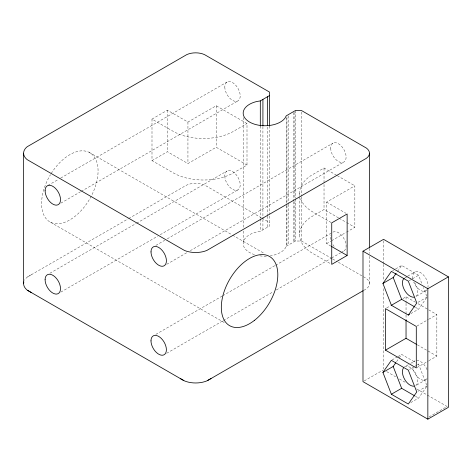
<?xml version="1.0" encoding="UTF-8"?>
<svg xmlns="http://www.w3.org/2000/svg" width="472" height="472" viewBox="0 0 472 472"><rect width="100%" height="100%" fill="white"/><g stroke="black" fill="none" stroke-linecap="round" stroke-linejoin="round"><path stroke-width="0.35" stroke-dasharray="2.36 1.77" d="M286.209 205.78L286.209 246.313L285.23 248.254A21.789 12.579 0 0 1 270.391 255.806M397.436 271.483L401.666 265.459L418.599 275.253L422.039 284.126M410.746 313.673L418.605 309.142L427.072 297.094L423.366 287.536M396.568 361.652L398.681 358.637M399.106 358.036L401.648 354.419L415.443 362.402M410.723 402.634L418.587 398.102L427.048 386.055L418.581 364.213L416.074 362.762M151.996 119.097L167.401 110.2L187.939 122.059L216.188 105.752L246.998 123.54L246.998 165.052L234.159 172.463A42.852 24.739 0 0 1 172.534 172.463L151.996 160.604L151.996 119.097L172.534 130.956A42.852 24.739 0 0 0 234.159 130.956L246.998 123.54M47.996 185.407L58.192 179.519M60.74 178.05L227.061 82.022M60.805 203.172L80.559 191.768M81.196 191.396L237.959 100.89M151.996 160.604L167.401 151.713L187.939 163.572L216.188 147.264L246.998 165.052M27.677 276.852L128.077 218.89M128.714 218.518L185.372 185.809A14.284 8.248 0 0 1 205.916 185.809L261.222 217.739M49.902 273.253L135.936 223.586M136.573 223.215L227.061 170.97M60.799 292.121L157.66 236.201M160.209 234.726L237.959 189.844M155.813 245.44L164.734 240.289M167.283 238.82L332.961 143.163M336.607 175.277L324.028 168.014L311.19 175.431A46.663 26.939 0 0 0 299.69 195.16M166.704 264.314L187.095 252.538M190.281 250.697L343.858 162.032M254.479 254.644A21.789 12.579 0 0 1 243.227 242.832A21.789 12.579 0 0 1 256.951 231.929L260.308 231.363L269.482 226.064L269.482 215.014M330.955 246.136L326.6 243.623L326.6 202.11L354.844 185.809L354.844 227.315L346.684 232.029M338.495 217.875L324.028 209.527L311.19 216.937A46.663 26.939 0 0 0 311.19 252.52L331.114 264.019M286.209 246.313L295.383 241.021L301.543 241.021L332.058 258.632M155.795 334.4L222.076 296.133M222.713 295.767L274.969 265.594M275.607 265.229L331.049 233.215M326.6 243.623L330.99 241.086M331.621 240.726L346.059 232.389M166.687 353.268L222.772 320.889M223.409 320.523L273.117 291.826M276.303 289.985L331.108 258.343M331.745 257.972L340.672 252.821M341.309 252.455L343.858 250.98M392.598 270.692L395.017 269.294M395.619 268.946L401.666 265.459M363.841 290.315L365.116 289.578A14.284 8.248 0 0 0 365.116 277.719L337.781 261.936M407.1 276.474L404.693 277.866A10.891 6.284 60 0 1 406.286 277.371M407.708 276.126L414.935 271.955M408.929 280.828L411.95 279.088M412.552 278.74L418.599 275.253M386.721 307.927L390.462 305.773M402.923 298.587L406.038 296.794L415.466 302.239M425.827 290.829L415.578 296.735A10.891 6.284 60 0 0 413.985 281.825M418.003 302.322L427.072 297.094M416.912 326.075L428.128 319.609M428.747 319.249L436.848 314.582L436.848 356.089L428.747 360.761M391.972 360L397.412 356.861M398.02 356.513L401.648 354.419M364.236 380.928L382.928 370.154M408.298 364.732L404.669 366.827A10.891 6.284 60 0 1 415.555 373.122A10.891 6.284 60 0 1 415.561 385.701L425.838 379.771M410.717 363.34L414.953 360.897A10.891 6.284 60 0 0 412.959 363.735M409.513 369.44L414.345 366.656M414.953 366.301L416.764 365.257M417.372 364.909L418.581 364.213M416.912 367.588L428.128 361.121M417.98 391.282L427.048 386.055M429.054 416.912L447.12 406.492L416.605 388.875M31.311 274.757L27.169 277.206A19.246 11.11 0 0 0 24.514 280.268M337.238 175.643L354.844 185.809M326.6 202.11L345.893 213.255M339.12 218.241L346.041 222.235M346.666 222.595L354.844 227.315M331.114 222.507L311.19 211.008A46.663 26.939 0 0 1 300.233 197.733M417.986 303.691L436.848 314.582M261.86 218.105L269.482 222.507M332.695 259.004L337.144 261.571M89.161 152.35L231.935 234.779M232.572 235.15L264.438 253.547M417.354 344.837L436.848 356.089M386.727 371.629L395.624 376.768M399.442 378.969L405.165 382.273M50.492 222.229L224.495 322.689M415.472 307.331L418.605 309.142M415.448 396.291L418.587 398.102M406.038 296.794L406.038 302.617M406.038 303.348L406.038 314.269M406.038 314.995L406.038 320.093M383.547 240.808L383.547 263.659M383.547 264.397L383.547 280.61M383.547 288.716L383.547 369.057M369.47 248.272L369.47 253.429M369.47 256.379L369.47 283.648M324.028 168.014L324.028 209.527M301.543 112.035L301.543 196.057M301.543 196.794L301.543 241.021M299.572 193.219L299.572 196.134M299.572 196.859L299.572 234.726M295.383 110.56L295.383 198.269M295.383 199.007L295.383 241.021M294.87 112.33L294.87 198.565M294.87 201.514L294.87 241.316M293.324 112.483L293.324 200.93M293.324 201.668L293.324 242.207M288.817 115.823L288.817 203.532M288.817 204.27L288.817 244.809M286.952 116.903L286.952 204.612M286.952 205.35L286.952 245.882M286.209 118.071L286.209 205.043M269.482 125.953L269.482 214.4M267.429 127.015L267.429 215.462M267.429 216.2L267.429 227.25M262.916 126.673L262.916 218.802M262.916 219.539L262.916 229.858M260.308 125.965L260.308 218.099M260.308 218.837L260.308 231.363M243.227 117.534L243.227 228.094M243.227 231.038L243.227 242.832M216.188 105.752L216.188 147.264M187.939 122.059L187.939 163.572M167.401 110.2L167.401 151.713M51.241 173.46A39.943 23.063 -60 0 1 89.527 152.544A39.943 23.063 -60 0 1 91.592 195.514M91.261 196.151A39.943 23.063 -60 0 1 50.309 222.129A39.943 23.063 -60 0 1 50.492 174.675M266.344 256.178A21.789 12.579 0 0 1 258.892 255.7M334.129 246.472A10.891 6.289 60 0 1 332.961 244.691M330.966 239.552A10.891 6.289 60 0 1 330.966 234.95M332.961 232.112A10.891 6.289 60 0 1 344.312 239.239A10.891 6.289 60 0 1 342.825 251.387M427.048 289.696A10.891 6.284 60 0 1 413.714 281.985M412.835 278.763A10.891 6.284 60 0 1 420.298 272.45A10.891 6.284 60 0 1 427.962 287.324M427.06 378.638A10.891 6.284 60 0 1 418.894 378.19A10.891 6.284 60 0 1 412.764 367.08M416.546 360.407A10.891 6.284 60 0 1 427.06 369.741M224.808 175.962A10.891 6.289 60 0 0 236.36 190.334A10.891 6.289 60 0 0 236.36 174.929A10.891 6.289 60 0 0 224.808 175.962M330.707 148.149A10.891 6.289 60 0 0 342.259 162.527A10.891 6.289 60 0 0 342.259 147.117A10.891 6.289 60 0 0 330.707 148.149M224.808 87.013A10.891 6.289 60 0 0 236.36 101.386A10.891 6.289 60 0 0 236.36 85.981A10.891 6.289 60 0 0 224.808 87.013"/><path stroke-width="0.71" d="M382.922 283.436L391.388 271.388L408.321 281.176L416.794 303.018L408.327 315.072L391.394 305.278L382.922 283.436L393.2 277.507L396.167 273.294M382.904 372.396L391.365 360.348L408.304 370.137L416.77 391.978L408.304 404.032L391.371 394.238L382.904 372.396L393.182 366.473L395.719 362.856M211.049 378.526L206.807 380.916A19.258 11.116 0 0 1 184.481 380.916L180.239 378.526M269.482 125.953L269.482 92.052L204.5 54.61A14.284 8.248 0 0 0 186.788 54.61L27.169 146.745A19.246 11.11 0 0 0 27.169 159.636L184.481 250.461A19.258 11.116 0 0 0 206.807 250.461L366.396 158.303A14.284 8.248 0 0 0 366.396 148.078L301.543 110.56L295.383 110.56L286.209 115.858L285.23 117.793A21.789 12.579 0 0 1 249.564 122.059A21.789 12.579 0 0 1 256.951 101.468L260.308 100.908L269.482 95.609M347.138 255.482L331.733 264.379L331.733 222.867L347.138 213.975L347.138 255.482L331.58 246.496M362.992 251.187L383.547 239.333L448.4 276.852L448.4 407.312L427.844 419.166L362.992 381.647L362.992 251.187L427.844 288.711L427.844 419.166M207.45 380.609L363.204 290.681M391.394 305.278L401.672 299.348L414.841 306.965M427.844 288.711L448.4 276.852M408.327 315.072L409.537 314.37M385.476 350.153L416.292 367.948L416.292 326.435L385.476 308.647L385.476 350.153L406.038 338.3L416.723 344.471M391.371 394.238L401.648 388.314L414.823 395.925M31.311 292.546L27.169 290.097A19.246 11.11 0 0 1 23.83 281.937M27.677 290.445L183.844 380.609M393.2 277.507L401.672 299.348M393.182 366.473L401.648 388.314M406.038 320.093L406.038 338.3M369.47 153.193L369.47 247.534M267.429 96.795L267.429 125.54M262.916 99.397L262.916 125.935M260.308 100.908L260.308 125.965M23.6 153.193L23.6 283.648M413.985 297.23A10.891 6.284 60 0 1 404.238 289.607A10.891 6.284 60 0 1 404.238 278.173M413.968 386.19A10.891 6.284 60 0 1 404.675 379.405A10.891 6.284 60 0 1 403.448 367.959M254.278 320.5A39.943 23.063 -60 0 0 271.329 257.706A39.943 23.063 -60 0 0 223.091 294.976A39.943 23.063 -60 0 0 254.278 320.5M150.987 340.861A10.891 6.289 60 0 0 162.545 355.233A10.891 6.289 60 0 0 162.545 339.828A10.891 6.289 60 0 0 150.987 340.861M45.1 279.713A10.891 6.289 60 0 0 56.652 294.085A10.891 6.289 60 0 0 56.652 278.681A10.891 6.289 60 0 0 45.1 279.713M151.005 251.9A10.891 6.289 60 0 0 162.563 266.273A10.891 6.289 60 0 0 162.563 250.868A10.891 6.289 60 0 0 151.005 251.9M45.105 190.759A10.891 6.289 60 0 0 56.658 205.137A10.891 6.289 60 0 0 56.658 189.726A10.891 6.289 60 0 0 45.105 190.759"/></g></svg>
